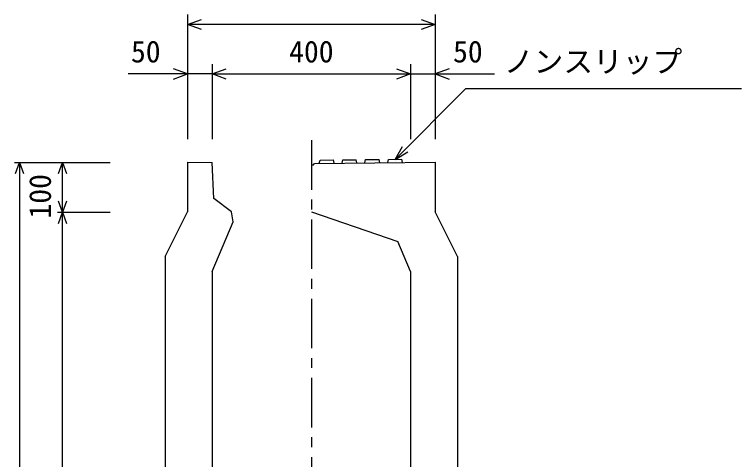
# Model space of a CAD drawing. Units: millimetres, scale not verified. Extents: x -16800 to 16800, y -5940 to 5940.
# Drawn here: x 3151 to 4618, y -826 to 73 of the extents above; entities that cross this region are included whole.
import ezdxf
from ezdxf.enums import TextEntityAlignment as Align

# ---------------------------------------------------------------- set-up
doc = ezdxf.new("R2010")
doc.units = ezdxf.units.MM
doc.header["$LTSCALE"] = 20
doc.linetypes.add('CHAIN1', pattern=[8, 5, -1, 1, -1])
for name, color, linetype, lineweight in [('0-0_DIM', 7, 'Continuous', 25), ('0-2_HATCH', 6, 'Continuous', 25), ('0-5_OUTLINE', 3, 'Continuous', 25)]:
    doc.layers.add(name, color=color, linetype=linetype, lineweight=lineweight)
doc.styles.add('ＭＳ ゴシック', font='')
doc.styles.get('ＭＳ ゴシック').set_extended_font_data('MS Gothic')

msp = doc.modelspace()

# ---------------------------------------------------------------- linework, layer by layer
at = {"layer": '0-0_DIM'}
for p, q in [((3500, 72.67), (3500, -179.07)), ((4000, 72.67), (4000, -179.07)), ((4000, 52.67), (3500, 52.67)), ((3550, -27.33), (3550, -179.07)), ((3950, -27.33), (3950, -179.07)), ((3500, -47.33), (3380.34, -47.33)), ((3550, -47.33), (3500, -47.33)), ((3550, -47.33), (3950, -47.33)), ((3950, -47.33), (4000, -47.33)), ((4000, -47.33), (4119.66, -47.33)), ((3918.95, -219.85), (4061.16, -77.63)), ((4618.05, -77.63), (4061.16, -77.63)), ((3918.95, -219.85), (3933.95, -193.87)), ((3918.95, -219.85), (3944.93, -204.85)), ((3150.8, -226.04), (3344.13, -226.04)), ((3160.8, -226.04), (3160.8, -1476.04)), ((3247.46, -326.54), (3247.46, -226.04)), ((3237.46, -326.54), (3344.13, -326.54)), ((3247.46, -1426.04), (3247.46, -326.54))]:
    msp.add_line(p, q, dxfattribs=at)
at = {"layer": '0-0_DIM', "linetype": 'CHAIN1'}
msp.add_line((3750, -181.24), (3750, -1776.04), dxfattribs=at)
at = {"layer": '0-0_DIM'}
for points in [[(3528.23, 42.41), (3500.04, 52.67), (3528.23, 62.93)], [(3971.85, 62.93), (4000.04, 52.67), (3971.85, 42.41)], [(3471.81, -57.59), (3500, -47.33), (3471.81, -37.07)], [(3578.19, -57.59), (3550, -47.33), (3578.19, -37.07)], [(3921.88, -37.07), (3950.08, -47.33), (3921.88, -57.59)], [(4028.12, -37.07), (3999.92, -47.33), (4028.12, -57.59)], [(3152.59, -248.59), (3160.8, -226.04), (3169.01, -248.59)], [(3239.26, -248.59), (3247.46, -226.04), (3255.67, -248.59)], [(3255.67, -303.98), (3247.46, -326.54), (3239.26, -303.98)], [(3239.26, -349.09), (3247.46, -326.54), (3255.67, -349.09)]]:
    msp.add_lwpolyline(points, dxfattribs=at)
at = {"layer": '0-2_HATCH'}
for p, q in [((3904, -226.5), (3905.45, -219.98)), ((3905.45, -219.98), (3932.45, -219.71)), ((3934, -226.2), (3932.45, -219.71)), ((3766, -227.88), (3767.45, -221.36)), ((3767.45, -221.36), (3794.45, -221.09)), ((3796, -227.58), (3794.45, -221.09)), ((3812, -227.42), (3813.45, -220.9)), ((3813.45, -220.9), (3840.45, -220.63)), ((3842, -227.12), (3840.45, -220.63)), ((3858, -226.96), (3859.45, -220.44)), ((3859.45, -220.44), (3886.45, -220.17)), ((3888, -226.66), (3886.45, -220.17))]:
    msp.add_line(p, q, dxfattribs=at)
at = {"layer": '0-5_OUTLINE'}
for p, q in [((3500, -225.54), (3550.02, -226.04)), ((3500, -225.54), (3500, -326.04)), ((3553.02, -298.91), (3550.02, -226.04)), ((3756, -227.98), (4000, -225.54)), ((4000, -225.54), (4000, -326.04)), ((3589.02, -326.04), (3553.02, -298.91)), ((3455, -416.04), (3500, -326.04)), ((3592.02, -346.04), (3589.02, -326.04)), ((3750, -326.04), (3924.79, -386.04)), ((4045, -416.04), (4000, -326.04)), ((3550, -446.04), (3592.02, -346.04)), ((3950, -446.04), (3924.79, -386.04)), ((3455, -416.04), (3455, -1476.04)), ((4045, -416.04), (4045, -1476.04)), ((3550, -446.04), (3550, -1476.04)), ((3950, -446.04), (3950, -1476.04))]:
    msp.add_line(p, q, dxfattribs=at)
msp.add_lwpolyline([(3750, -231.24), (3754.5, -231.24), (3756, -227.98)], dxfattribs=at)

# ---------------------------------------------------------------- texts
at = {"layer": '0-0_DIM', "style": 'ＭＳ ゴシック'}
for s, p in [('50', (3385.81, -37.33)), ('400', (3705, -37.33)), ('50', (4035.91, -37.33)), ('ノンスリップ', (4138.47, -57.45))]:
    msp.add_text(s, height=43.99, dxfattribs=at).set_placement(p, align=Align.BOTTOM_LEFT)
msp.add_text('100', height=43.99, rotation=90, dxfattribs=at).set_placement((3237.46, -339.34), align=Align.BOTTOM_LEFT)

doc.saveas('drawing.dxf')
